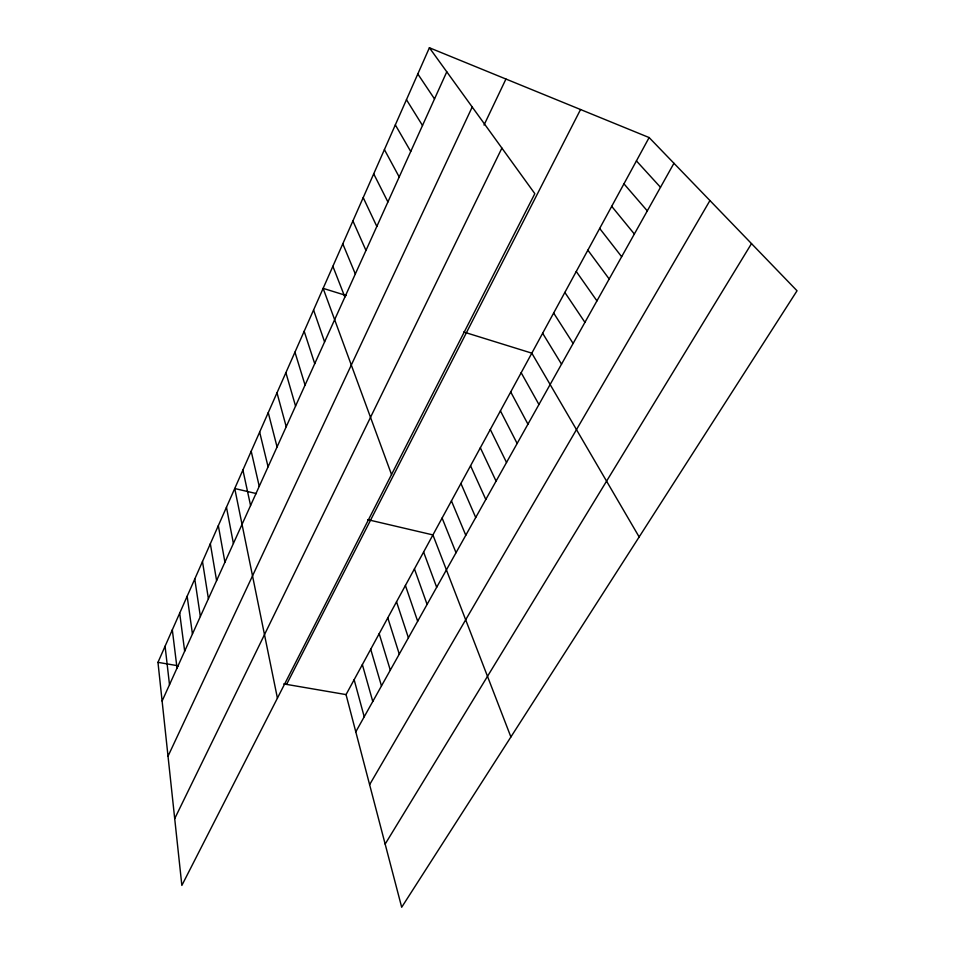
<?xml version="1.0" encoding="UTF-8"?>
<svg xmlns="http://www.w3.org/2000/svg" width="955" height="955" viewBox="0 0 955 955"><rect width="100%" height="100%" fill="white"/><g stroke="black" fill="none" stroke-linecap="round" stroke-linejoin="round"><path stroke-width="1.43" d="M429.392 47.75L534.836 193.674L181.856 885.428L157.969 662.34L429.392 47.75L649.125 137.556L797.031 290.774L401.685 907.25L346.044 694.595L649.125 137.556M162.111 701.042L446.785 71.816M168.02 756.217L472.212 107.008M484.018 125.069L505.947 79.038M174.705 818.626L501.9 148.097M286.584 684.401L580.545 109.527M355.785 731.84L673.943 163.269M369.609 784.688L709.935 200.55M385.151 844.089L751.501 243.609M157.969 662.34L178.394 665.85M283.731 683.911L346.044 694.595M256.453 493.604L234.739 488.518L277.416 698.153M367.735 519.663L432.913 534.919L510.889 736.962M346.295 295.549L323.136 288.362L391.526 474.528M463.688 332.006L531.816 353.159L639.158 536.961M636.424 160.906L660.502 187.299M623.949 183.826L647.299 210.888M611.701 206.328L634.359 234.023M599.668 228.436L621.657 256.728M587.862 250.15L609.183 279.003M576.259 271.483L596.935 300.885M564.859 292.433L584.926 322.36M417.813 73.977L434.525 98.938M553.649 313.025L573.119 343.454M406.46 99.69L422.504 125.487M542.643 333.259L561.528 364.177M395.334 124.89L410.734 151.499M521.167 372.713L538.942 404.526M384.411 149.601L399.202 176.985M510.71 391.944L527.948 424.175M500.42 410.853L517.144 443.49M373.703 173.834L387.909 201.959M490.297 429.452L506.52 462.471M363.21 197.613L376.831 226.442M480.341 447.752L496.075 481.129M470.552 465.754L485.809 499.477M352.908 220.939L365.968 250.437M460.919 483.457L475.721 517.514M451.429 500.886L465.789 535.266M342.797 243.835L355.332 273.978M442.105 518.04L456.024 552.718M332.877 266.302L344.886 297.053M423.602 552.05L436.674 587.289M414.434 568.894L427.088 604.408M313.574 310.017L324.593 341.902M405.409 585.475L417.669 621.251M396.528 601.793L408.406 637.809M304.179 331.278L314.732 363.688M387.79 617.861L399.286 654.115M294.952 352.156L305.063 385.08M379.183 633.678L390.308 670.159M370.707 649.257L381.475 685.941M285.891 372.677L295.561 406.078M362.363 664.596L372.772 701.483M276.998 392.827L286.225 426.694M354.138 679.709L364.213 716.775M268.248 412.632L277.069 446.94M259.653 432.09L268.08 466.816M251.201 451.226L259.247 486.346M242.904 470.027L250.568 505.529M226.466 507.236L233.402 543.455M218.337 525.644L224.926 562.197M210.339 543.741L216.594 580.616M202.484 561.54L208.405 598.713M194.76 579.04L200.359 616.5M187.156 596.242L192.444 633.989M179.683 613.182L184.673 651.179M172.318 629.834L177.021 668.07M165.084 646.225L169.501 684.699"/></g></svg>
